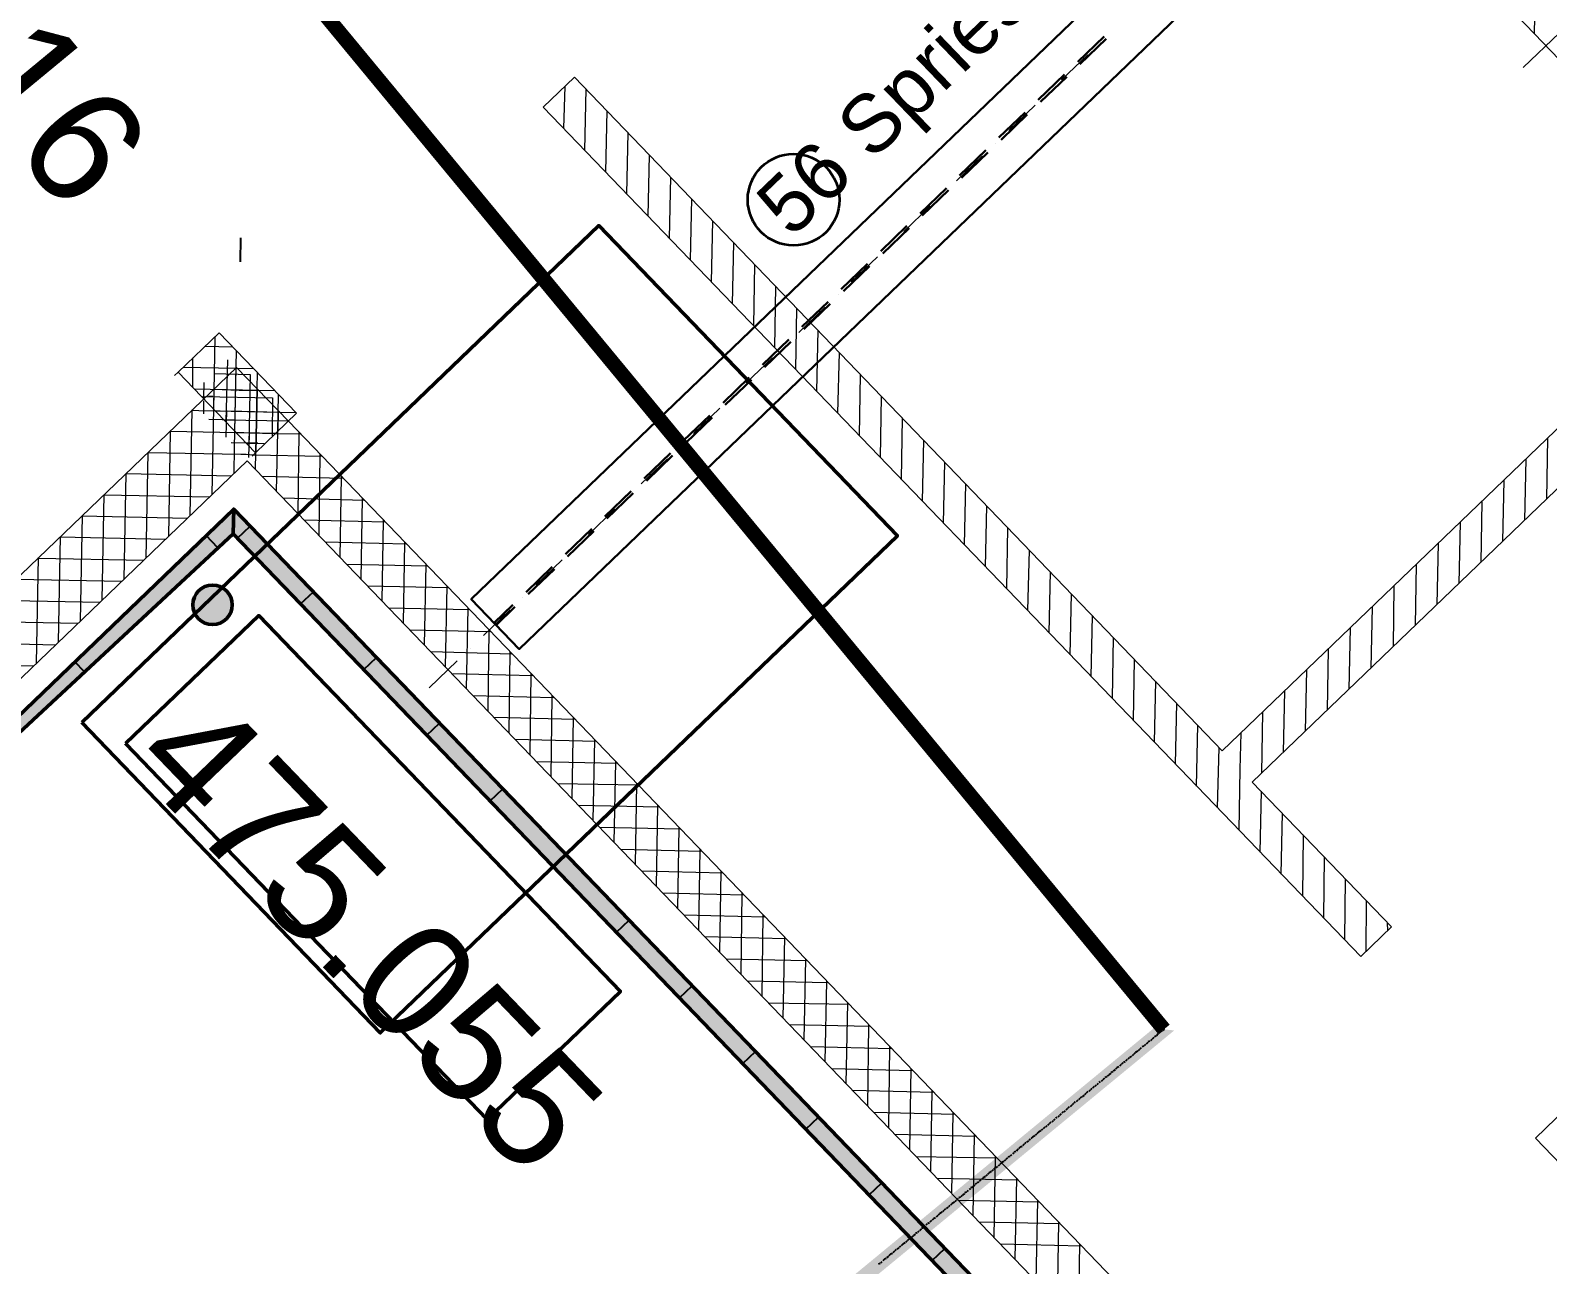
# Model space of a CAD drawing. Header units: metres. Extents: x 2687650.8 to 2687727.1, y 1234407.3 to 1234484.3.
# Drawn here: x 2687675.9 to 2687681.19, y 1234453.96 to 1234458.26 of the extents above; entities that cross this region are included whole.
import ezdxf

# ---------------------------------------------------------------- set-up
doc = ezdxf.new("R2010")
doc.units = ezdxf.units.M
for name, color, linetype, true_color in [('PDF_211_Korrex.211 Bauteilschraffuren', 7, 'Continuous', 0x7f7f7f), ('PDF_211_Wände_Beton.211', 7, 'Continuous', 0x7f7f7f), ('PDF_211_Wände_Beton.211 Bauteilschraffuren', 7, 'Continuous', 0x7f7f7f), ('PDF_211_Wände_Beton.211 Schichttrennlinien', 7, 'Continuous', 0x7f7f7f), ('PDF_211_Wände_Mauerwerk.211#1', 7, 'Continuous', 0x7f7f7f), ('PDF_211_Wände_Mauerwerk.211#1 Bauteilschraffuren', 7, 'Continuous', 0x7f7f7f), ('PDF_A-2D-BÖSCHUNGEN', 7, 'Continuous', 0xfdfdfd), ('PDF_AV_01234-Bobe-Gartenanlage', 7, 'Continuous', 0xfdfdfd), ('PDF_Böschung Aushub', 7, 'Continuous', 0x7f7f7f), ('PDF_Rühlwand Träger u Vermassung', 7, 'Continuous', 0x0ac1ff)]:
    doc.layers.add(name, color=color, linetype=linetype, true_color=true_color)
for name, color, linetype in [('PDF_A-KOTEN', 7, 'Continuous'), ('PDF_A-SCHRAFFUR', 7, 'Continuous'), ('PDF_AV_01211-Bobe-Gebaeude', 7, 'Continuous'), ('PDF_E_BETON', 7, 'Continuous'), ('PDF_E_Text', 7, 'Continuous'), ('PDF_S_1_ACHSEN', 7, 'Continuous'), ('PDF_Text', 7, 'Continuous')]:
    doc.layers.add(name, color=color, linetype=linetype)
doc.styles.add('PDF Arial', font='arial.ttf')

# ---------------------------------------------------------------- blocks, each defined once
blk = doc.blocks.new('A$C1c84ec86')
at = {"layer": 'PDF_A-KOTEN', "transparency": 33554559}
blk.add_hatch(color=256, dxfattribs=at).paths.add_polyline_path([(1579.06, 2063.57), (1578.85, 2063.79), (1577.37, 2063.57), (1576.73, 2063.57), (1576.31, 2063.36), (1575.46, 2063.15), (1575.04, 2062.94), (1574.4, 2062.52), (1573.98, 2062.09), (1573.35, 2061.67), (1572.92, 2061.25), (1572.5, 2060.61), (1571.86, 2059.34), (1571.65, 2059.13), (1571.44, 2058.28), (1571.44, 2055.11), (1571.86, 2054.47), (1572.08, 2053.63), (1572.29, 2053.2), (1572.71, 2052.57), (1573.13, 2052.14), (1573.56, 2051.51), (1574.83, 2050.66), (1575.46, 2050.45), (1575.89, 2050.24), (1576.73, 2050.03), (1577.37, 2049.82), (1579.06, 2049.82), (1580.12, 2050.03), (1580.54, 2050.24), (1581.39, 2050.45), (1581.81, 2050.66), (1582.45, 2051.09), (1583.93, 2052.57), (1584.35, 2053.2), (1584.56, 2053.63), (1584.78, 2054.47), (1585.2, 2055.74), (1585.2, 2058.28), (1584.78, 2059.13), (1584.78, 2059.34), (1584.14, 2060.61), (1583.51, 2061.25), (1583.29, 2061.67), (1582.66, 2062.09), (1582.45, 2062.52), (1581.18, 2063.15), (1580.33, 2063.36), (1580.12, 2063.57)])
at = {"layer": 'PDF_A-SCHRAFFUR', "true_color": 0xdd6d8a, "transparency": 33554559}
blk.add_hatch(color=243, dxfattribs=at).paths.add_polyline_path([(1565.51, 2079.24), (1559.38, 2085.38), (1559.38, 1716.22), (1561.28, 1825.45)])
at = {"layer": 'PDF_AV_01211-Bobe-Gebaeude', "transparency": 33554559}
blk.add_hatch(color=256, dxfattribs=at).paths.add_polyline_path([(1820.15, 993.16), (1825.23, 992.73), (1917.52, 2195.66), (1912.02, 2191)])
at = {"layer": 'PDF_Böschung Aushub', "true_color": 0xdd6d8a, "transparency": 33554559}
blk.add_hatch(color=243, dxfattribs=at).paths.add_polyline_path([(1559.38, 2085.38), (1565.51, 2079.24), (3096.53, 2079.45), (3096.53, 2085.38)])
at = {"layer": 'PDF_211_Korrex.211 Bauteilschraffuren', "lineweight": 18}
for points in [[(1520.43, 2113.11), (1529.53, 2122), (1546.89, 2104.64)], [(1523.39, 2104.64), (1540.75, 2122), (1550.27, 2112.68)], [(1534.82, 2104.64), (1550.27, 2120.3)], [(1535.46, 2104.64), (1520.43, 2119.88)], [(1524.24, 2104.64), (1520.43, 2108.45)], [(1524.87, 2106.33), (1525.93, 2107.39)], [(1530.8, 2100.83), (1537.36, 2107.39)], [(1539.48, 2100.83), (1532.92, 2107.39)], [(1542.02, 2100.83), (1548.58, 2107.39)], [(1550.06, 2101.68), (1544.35, 2107.39)], [(1546.04, 2104.64), (1550.27, 2108.87)], [(1528.26, 2100.83), (1524.87, 2104)]]:
    blk.add_lwpolyline(points, dxfattribs=at)
at = {"layer": 'PDF_211_Wände_Beton.211', "lineweight": 18}
for points in [[(3057.58, 2120.3), (2703.03, 2120.3), (2036.9, 2120.3), (1550.49, 2120.3), (1524.45, 2120.3), (1524.45, 1612.29), (1524.45, 1598.32), (1524.45, 1590.28), (1550.49, 1590.28), (1550.49, 2100.41), (2036.9, 2100.41), (2703.03, 2100.41), (3057.58, 2100.41), (3057.58, 1981.87), (3057.58, 553.73), (642.42, 553.73), (642.42, 1483.39), (642.42, 1591.13), (708.88, 2526.92), (2625.35, 2526.92)], [(1550.49, 2102.73), (1550.49, 2104.43), (1550.49, 2124.32), (1511.54, 2124.32), (1511.54, 2104.43), (1511.54, 2102.73)]]:
    blk.add_lwpolyline(points, dxfattribs=at)
at = {"layer": 'PDF_211_Wände_Beton.211 Bauteilschraffuren', "lineweight": 18}
for points in [[(1754.11, 2526.92), (1729.14, 2551.9)], [(1511.54, 2117.55), (1518.31, 2124.32)], [(1511.54, 2106.97), (1528.9, 2124.32)], [(1529.53, 2104.43), (1511.54, 2122.42)], [(1519.58, 2104.43), (1539.48, 2124.32)], [(1540.11, 2104.43), (1520.22, 2124.32)], [(1524.45, 2098.71), (1526.14, 2100.41), (1536.73, 2110.99), (1546.04, 2120.3)], [(1550.49, 2051.51), (1524.45, 2077.54), (1547.31, 2100.41), (1548.58, 2101.68), (1550.49, 2103.37), (1567.42, 2120.3)], [(1524.45, 2119.88), (1524.66, 2120.09), (1524.87, 2120.3)], [(1524.45, 2109.3), (1530.8, 2115.43), (1535.46, 2120.3)], [(1530.17, 2104.43), (1550.06, 2124.32)], [(1534.82, 2120.3), (1550.49, 2104.64), (1530.8, 2124.32)], [(1545.41, 2120.3), (1550.49, 2115.22), (1541.38, 2124.32)], [(1550.49, 2114.16), (1556.62, 2120.3)], [(1576.1, 2100.41), (1555.99, 2120.3)], [(1557.89, 2100.41), (1578, 2120.3)], [(1586.68, 2100.41), (1566.57, 2120.3)], [(1568.48, 2100.41), (1588.59, 2120.3)], [(1597.26, 2100.41), (1577.16, 2120.3)], [(1579.06, 2100.41), (1599.17, 2120.3)], [(1607.85, 2100.41), (1587.74, 2120.3)], [(1589.64, 2100.41), (1609.75, 2120.3)], [(1618.43, 2100.41), (1598.32, 2120.3)], [(1600.44, 2100.41), (1620.34, 2120.3)], [(1629.02, 2100.41), (1609.12, 2120.3)], [(1611.02, 2100.41), (1630.92, 2120.3)], [(1639.6, 2100.41), (1619.7, 2120.3)], [(1621.61, 2100.41), (1641.5, 2120.3)], [(1650.18, 2100.41), (1630.29, 2120.3)], [(1632.19, 2100.41), (1652.09, 2120.3)], [(1660.77, 2100.41), (1640.87, 2120.3)], [(1642.77, 2100.41), (1662.88, 2120.3)], [(1671.56, 2100.41), (1651.45, 2120.3)], [(1653.36, 2100.41), (1673.47, 2120.3)], [(1682.14, 2100.41), (1662.04, 2120.3)], [(1663.94, 2100.41), (1684.05, 2120.3)], [(1692.73, 2100.41), (1672.62, 2120.3)], [(1674.52, 2100.41), (1694.63, 2120.3)], [(1703.31, 2100.41), (1683.2, 2120.3)], [(1685.11, 2100.41), (1705.22, 2120.3)], [(1713.9, 2100.41), (1693.79, 2120.3)], [(1695.9, 2100.41), (1715.8, 2120.3)], [(1724.48, 2100.41), (1704.58, 2120.3)], [(1706.49, 2100.41), (1726.38, 2120.3)], [(1735.06, 2100.41), (1715.17, 2120.3)], [(1717.07, 2100.41), (1736.97, 2120.3)], [(1745.65, 2100.41), (1725.75, 2120.3)], [(1727.65, 2100.41), (1747.55, 2120.3)], [(1756.23, 2100.41), (1736.33, 2120.3)], [(1738.24, 2100.41), (1758.35, 2120.3)], [(1767.02, 2100.41), (1746.92, 2120.3)], [(1748.82, 2100.41), (1768.93, 2120.3)], [(1777.61, 2100.41), (1757.5, 2120.3)], [(1759.4, 2100.41), (1779.51, 2120.3)], [(1788.19, 2100.41), (1768.08, 2120.3)], [(1769.99, 2100.41), (1790.1, 2120.3)], [(1798.78, 2100.41), (1778.67, 2120.3)], [(1780.57, 2100.41), (1800.68, 2120.3)], [(1809.36, 2100.41), (1789.25, 2120.3)], [(1791.37, 2100.41), (1811.26, 2120.3)], [(1819.94, 2100.41), (1800.05, 2120.3)], [(1801.95, 2100.41), (1821.85, 2120.3)], [(1830.53, 2100.41), (1810.63, 2120.3)], [(1812.53, 2100.41), (1832.43, 2120.3)], [(1841.11, 2100.41), (1821.21, 2120.3)], [(1823.12, 2100.41), (1843.01, 2120.3)], [(1851.69, 2100.41), (1831.8, 2120.3)], [(1833.7, 2100.41), (1853.81, 2120.3)], [(1862.49, 2100.41), (1842.38, 2120.3)], [(1844.28, 2100.41), (1864.39, 2120.3)], [(1873.07, 2100.41), (1852.96, 2120.3)], [(1854.87, 2100.41), (1874.98, 2120.3)], [(1883.65, 2100.41), (1863.55, 2120.3)], [(1865.45, 2100.41), (1885.56, 2120.3)], [(1894.24, 2100.41), (1874.13, 2120.3)], [(1876.03, 2100.41), (1896.14, 2120.3)], [(1904.82, 2100.41), (1884.71, 2120.3)], [(1886.83, 2100.41), (1906.73, 2120.3)], [(1915.41, 2100.41), (1895.51, 2120.3)], [(1897.41, 2100.41), (1917.31, 2120.3)], [(1925.99, 2100.41), (1906.09, 2120.3)], [(1908, 2100.41), (1927.89, 2120.3)], [(1936.57, 2100.41), (1916.68, 2120.3)], [(1918.58, 2100.41), (1938.48, 2120.3)], [(1947.16, 2100.41), (1927.26, 2120.3)], [(1929.16, 2100.41), (1949.27, 2120.3)], [(1957.95, 2100.41), (1937.84, 2120.3)], [(1968.53, 2100.41), (1948.43, 2120.3)], [(1550.49, 2094.06), (1544.14, 2100.41), (1524.45, 2120.09)], [(1565.3, 2100.41), (1550.49, 2115.22)], [(1518.95, 2104.43), (1511.54, 2111.62)], [(1540.75, 2104.43), (1550.49, 2114.16), (1542.65, 2106.33), (1536.73, 2100.41), (1524.45, 2088.13), (1550.49, 2062.3)], [(1550.49, 2083.47), (1533.55, 2100.41), (1524.45, 2109.51)], [(1554.72, 2100.41), (1550.49, 2104.64)], [(1550.49, 2072.89), (1524.45, 2098.92)], [(1550.49, 2040.93), (1524.45, 2066.96), (1550.49, 2092.79)], [(1524.45, 2056.17), (1550.49, 2082.2)], [(1524.45, 2045.58), (1550.49, 2071.62)], [(1524.45, 2035), (1550.49, 2061.03)], [(1550.49, 2030.34), (1524.45, 2056.38)], [(1524.45, 2024.42), (1550.49, 2050.45)], [(1550.49, 2019.76), (1524.45, 2045.79)], [(1524.45, 2013.83), (1550.49, 2039.87)], [(1550.49, 2009.18), (1524.45, 2035.21)], [(1524.45, 2003.25), (1550.49, 2029.28)], [(1550.49, 1998.59), (1524.45, 2024.63)], [(1550.49, 1966.84), (1524.45, 1992.67), (1550.49, 2018.7)], [(1550.49, 1956.05), (1524.45, 1982.08), (1550.49, 2007.91)], [(1550.49, 1945.46), (1524.45, 1971.5), (1550.49, 1997.32)]]:
    blk.add_lwpolyline(points, dxfattribs=at)
at = {"layer": 'PDF_211_Wände_Beton.211 Schichttrennlinien', "lineweight": 18}
blk.add_lwpolyline([(1550.49, 2104.43), (1511.54, 2104.43)], dxfattribs=at)
at = {"layer": 'PDF_211_Wände_Mauerwerk.211#1', "lineweight": 18}
for points in [[(1858.89, 2526.92), (1858.89, 2275.25), (1533.13, 2275.25), (1533.13, 2260.22), (1943.98, 2260.43), (1943.98, 2275.25), (1873.92, 2275.25), (1873.92, 2526.92)], [(2358.01, 2526.92), (2373.04, 2526.92), (2373.04, 2276.94), (2373.04, 2260.43), (2358.01, 2260.43), (2031.82, 2260.43), (2031.82, 2275.25), (2358.01, 2275.25), (2358.01, 2276.94)]]:
    blk.add_lwpolyline(points, close=True, dxfattribs=at)
at = {"layer": 'PDF_211_Wände_Mauerwerk.211#1 Bauteilschraffuren', "lineweight": 18}
for points in [[(1858.89, 2432.52), (1873.92, 2417.49)], [(1858.89, 2421.93), (1873.92, 2406.9)], [(1858.89, 2411.35), (1873.92, 2396.32)], [(1858.89, 2400.77), (1873.92, 2385.74)], [(1858.89, 2390.18), (1873.92, 2375.15)], [(1858.89, 2379.6), (1873.92, 2364.57)], [(1858.89, 2369.02), (1873.92, 2353.99)], [(1858.89, 2358.22), (1873.92, 2343.4)], [(1858.89, 2347.64), (1873.92, 2332.61)], [(1858.89, 2337.05), (1873.92, 2322.02)], [(1858.89, 2326.47), (1873.92, 2311.44)], [(1858.89, 2315.89), (1873.92, 2300.86)], [(1858.89, 2305.3), (1873.92, 2290.27)], [(1858.89, 2294.72), (1873.92, 2279.69)], [(1858.89, 2284.14), (1867.78, 2275.25), (1882.81, 2260.22)], [(1538.84, 2275.25), (1553.87, 2260.22)], [(1549.43, 2275.25), (1564.46, 2260.22)], [(1560.01, 2275.25), (1575.04, 2260.22)], [(1570.81, 2275.25), (1585.62, 2260.22)], [(1581.39, 2275.25), (1596.42, 2260.22)], [(1591.97, 2275.25), (1607, 2260.22)], [(1602.56, 2275.25), (1617.59, 2260.22)], [(1613.14, 2275.25), (1628.17, 2260.22)], [(1623.72, 2275.25), (1638.75, 2260.22)], [(1634.31, 2275.25), (1649.34, 2260.22)], [(1644.89, 2275.25), (1659.92, 2260.22)], [(1655.47, 2275.25), (1670.5, 2260.22)], [(1666.27, 2275.25), (1681.09, 2260.22)], [(1676.85, 2275.25), (1691.88, 2260.22)], [(1687.44, 2275.25), (1702.47, 2260.22)], [(1698.02, 2275.25), (1713.05, 2260.22)], [(1708.6, 2275.25), (1723.63, 2260.22)], [(1719.19, 2275.25), (1734.22, 2260.22)], [(1729.77, 2275.25), (1744.8, 2260.22)], [(1740.35, 2275.25), (1755.38, 2260.22)], [(1750.94, 2275.25), (1765.97, 2260.22)], [(1761.73, 2275.25), (1776.55, 2260.22)], [(1772.32, 2275.25), (1787.34, 2260.22)], [(1782.9, 2275.25), (1797.93, 2260.22)], [(1793.48, 2275.25), (1808.51, 2260.22)], [(1804.07, 2275.25), (1819.1, 2260.22)], [(1814.65, 2275.25), (1829.68, 2260.22)], [(1825.23, 2275.25), (1840.26, 2260.22)], [(1835.82, 2275.25), (1850.85, 2260.22)], [(1846.4, 2275.25), (1861.43, 2260.22)], [(1857.2, 2275.25), (1872.01, 2260.22)], [(1878.36, 2275.25), (1893.39, 2260.22)], [(1888.95, 2275.25), (1903.98, 2260.22)], [(1899.53, 2275.25), (1914.56, 2260.43)], [(1910.11, 2275.25), (1925.14, 2260.43)], [(1920.7, 2275.25), (1935.73, 2260.43)], [(1931.28, 2275.25), (1943.98, 2262.76)], [(1941.86, 2275.25), (1943.98, 2273.34)], [(1533.13, 2270.59), (1543.29, 2260.22)]]:
    blk.add_lwpolyline(points, dxfattribs=at)
at = {"layer": 'PDF_A-2D-BÖSCHUNGEN', "lineweight": 25}
blk.add_lwpolyline([(1498.84, 2146.76), (1492.91, 2152.69)], dxfattribs=at)
at = {"layer": 'PDF_A-KOTEN', "lineweight": 50}
blk.add_lwpolyline([(1592.18, 2001.56), (1592.18, 2065.9), (1774.01, 2065.9), (1774.01, 2001.56)], close=True, dxfattribs=at)
blk.add_circle((1578.32, 2056.91), 6.88, dxfattribs=at)
at = {"layer": 'PDF_A-SCHRAFFUR', "color": 243, "lineweight": 0, "true_color": 0xdd6d8a}
blk.add_lwpolyline([(1565.51, 2079.24), (1559.38, 2085.38), (1565.51, 2079.24)], dxfattribs=at)
at = {"layer": 'PDF_A-SCHRAFFUR', "lineweight": 25}
for points in [[(1565.3, 2072.04), (1559.38, 2072.04)], [(1564.24, 2008.54), (1559.38, 2008.54)]]:
    blk.add_lwpolyline(points, dxfattribs=at)
at = {"layer": 'PDF_AV_01211-Bobe-Gebaeude', "lineweight": 0, "const_width": 5.14}
blk.add_lwpolyline([(1914.77, 2193.33), (911.66, 2268.68), (821.6, 1068.94), (1822.69, 992.84)], dxfattribs=at)
at = {"layer": 'PDF_AV_01234-Bobe-Gartenanlage', "lineweight": 25}
for points in [[(1464.34, 2227.2), (1464.97, 2227.2)], [(1465.18, 2227.2), (1466.03, 2226.98)], [(1466.24, 2226.98), (1466.88, 2226.98)], [(1467.09, 2226.98), (1467.72, 2226.98)], [(1467.93, 2226.98), (1468.78, 2226.77)], [(1468.99, 2226.77), (1469.63, 2226.77)], [(1469.84, 2226.77), (1470.47, 2226.77)], [(1470.9, 2226.77), (1471.53, 2226.56)], [(1471.74, 2226.56), (1472.38, 2226.56)], [(1472.59, 2226.56), (1473.44, 2226.56)], [(1473.65, 2226.56), (1474.28, 2226.56)], [(1474.5, 2226.35), (1475.13, 2226.35)], [(1475.34, 2226.35), (1476.19, 2226.35)], [(1476.4, 2226.35), (1477.04, 2226.35)], [(1477.25, 2226.14), (1478.09, 2226.14)], [(1478.31, 2226.14), (1478.94, 2226.14)], [(1479.15, 2226.14), (1479.79, 2226.14)], [(1480, 2225.93), (1480.85, 2225.93)], [(1481.06, 2225.93), (1481.69, 2225.93)], [(1481.9, 2225.93), (1482.54, 2225.93)], [(1482.75, 2225.71), (1483.6, 2225.71)], [(1483.81, 2225.71), (1484.44, 2225.71)], [(1484.66, 2225.71), (1485.5, 2225.71)], [(1485.71, 2225.5), (1486.35, 2225.5)], [(1486.56, 2225.5), (1487.2, 2225.5)], [(1487.41, 2225.5), (1488.25, 2225.5)], [(1488.47, 2225.29), (1489.1, 2225.29)], [(1489.31, 2225.29), (1489.95, 2225.29)], [(1490.37, 2225.29), (1491.01, 2225.29)], [(1491.22, 2225.29), (1491.85, 2225.08)], [(1492.06, 2225.08), (1492.91, 2225.08)], [(1493.12, 2225.08), (1493.76, 2225.08)], [(1493.97, 2225.08), (1494.6, 2224.87)], [(1494.82, 2224.87), (1495.66, 2224.87)], [(1495.87, 2224.87), (1496.51, 2224.87)], [(1496.72, 2224.87), (1497.57, 2224.66)], [(1497.78, 2224.66), (1498.41, 2224.66)], [(1498.63, 2224.66), (1499.26, 2224.66)], [(1499.47, 2224.66), (1500.32, 2224.44)], [(1500.53, 2224.44), (1501.17, 2224.44)], [(1501.38, 2224.44), (1502.01, 2224.44)], [(1502.44, 2224.44), (1503.07, 2224.23)], [(1503.28, 2224.23), (1503.92, 2224.23)], [(1504.13, 2224.23), (1504.98, 2224.23)], [(1505.19, 2224.23), (1505.82, 2224.02)], [(1506.03, 2224.02), (1506.67, 2224.02)], [(1506.88, 2224.02), (1507.73, 2224.02)], [(1507.94, 2224.02), (1508.57, 2223.81)], [(1508.79, 2223.81), (1509.42, 2223.81)], [(1509.84, 2223.81), (1510.48, 2223.81)], [(1510.69, 2223.81), (1511.33, 2223.6)], [(1511.54, 2223.6), (1512.39, 2223.6)], [(1512.6, 2223.6), (1513.23, 2223.6)], [(1513.44, 2223.6), (1514.08, 2223.39)], [(1514.29, 2223.39), (1515.14, 2223.39)], [(1515.35, 2223.39), (1515.98, 2223.39)], [(1516.2, 2223.39), (1517.04, 2223.17)], [(1517.25, 2223.17), (1517.89, 2223.17)], [(1518.1, 2223.17), (1518.74, 2223.17)], [(1518.95, 2223.17), (1519.79, 2222.96)], [(1520.01, 2222.96), (1520.64, 2222.96)], [(1520.85, 2222.96), (1521.49, 2222.96)], [(1521.91, 2222.96), (1522.55, 2222.75)], [(1522.76, 2222.75), (1523.39, 2222.75)], [(1523.6, 2222.75), (1524.45, 2222.75)], [(1524.66, 2222.75), (1525.3, 2222.54)], [(1525.51, 2222.54), (1526.14, 2222.54)], [(1526.36, 2222.54), (1527.2, 2222.54)], [(1527.41, 2222.54), (1528.05, 2222.33)], [(1528.26, 2222.33), (1528.9, 2222.33)], [(1529.32, 2222.33), (1529.95, 2222.33)], [(1530.17, 2222.33), (1530.8, 2222.12)], [(1531.01, 2222.12), (1531.86, 2222.12)], [(1532.07, 2222.12), (1532.71, 2222.12)], [(1532.92, 2222.12), (1533.55, 2221.9)], [(1533.76, 2221.9), (1534.61, 2221.9)], [(1534.82, 2221.9), (1535.46, 2221.9)], [(1535.67, 2221.9), (1536.52, 2221.69)], [(1536.73, 2221.69), (1537.36, 2221.69)], [(1537.57, 2221.69), (1538.21, 2221.69)], [(1538.42, 2221.69), (1539.27, 2221.48)], [(1539.48, 2221.48), (1540.11, 2221.48)], [(1540.33, 2221.48), (1540.96, 2221.48)], [(1541.38, 2221.48), (1542.02, 2221.48)], [(1542.23, 2221.27), (1542.87, 2221.27)], [(1543.08, 2221.27), (1543.92, 2221.27)], [(1544.14, 2221.27), (1544.77, 2221.27)], [(1544.98, 2221.06), (1545.62, 2221.06)], [(1545.83, 2221.06), (1546.68, 2221.06)], [(1546.89, 2221.06), (1547.52, 2221.06)], [(1547.73, 2220.85), (1548.37, 2220.85)], [(1548.79, 2220.85), (1549.43, 2220.85)], [(1549.64, 2220.85), (1550.27, 2220.85)], [(1550.49, 2220.63), (1551.33, 2220.63)], [(1551.54, 2220.63), (1552.18, 2220.63)], [(1552.39, 2220.63), (1553.03, 2220.63)], [(1553.24, 2220.42), (1554.08, 2220.42)], [(1554.3, 2220.42), (1554.93, 2220.42)], [(1555.14, 2220.42), (1555.99, 2220.42)], [(1556.2, 2220.21), (1556.84, 2220.21)], [(1557.05, 2220.21), (1557.68, 2220.21)], [(1557.89, 2220.21), (1558.74, 2220.21)], [(1558.95, 2220), (1559.59, 2220)], [(1559.8, 2220), (1560.43, 2220)], [(1560.86, 2220), (1561.49, 2220)], [(1561.7, 2220), (1562.34, 2219.79)], [(1562.55, 2219.79), (1563.4, 2219.79)], [(1563.61, 2219.79), (1564.24, 2219.79)], [(1564.46, 2219.79), (1565.09, 2219.58)], [(1565.3, 2219.58), (1566.15, 2219.58)], [(1566.36, 2219.58), (1567, 2219.58)], [(1567.21, 2219.58), (1568.05, 2219.36)], [(1568.27, 2219.36), (1568.9, 2219.36)], [(1569.11, 2219.36), (1569.75, 2219.36)], [(1569.96, 2219.36), (1570.81, 2219.15)], [(1571.02, 2219.15), (1571.65, 2219.15)], [(1571.86, 2219.15), (1572.5, 2219.15)], [(1572.71, 2219.15), (1573.56, 2218.94)], [(1573.77, 2218.94), (1574.4, 2218.94)], [(1574.62, 2218.94), (1575.46, 2218.94)], [(1575.67, 2218.94), (1576.31, 2218.73)], [(1576.52, 2218.73), (1577.16, 2218.73)], [(1577.37, 2218.73), (1578.21, 2218.73)], [(1578.43, 2218.73), (1579.06, 2218.52)], [(1579.27, 2218.52), (1579.91, 2218.52)], [(1580.33, 2218.52), (1580.97, 2218.52)], [(1581.18, 2218.52), (1581.81, 2218.31)], [(1582.02, 2218.31), (1582.87, 2218.31)], [(1583.08, 2218.31), (1583.72, 2218.31)], [(1583.93, 2218.31), (1584.56, 2218.09)], [(1584.78, 2218.09), (1585.62, 2218.09)], [(1585.83, 2218.09), (1586.47, 2218.09)], [(1586.68, 2218.09), (1587.53, 2217.88)], [(1587.74, 2217.88), (1588.37, 2217.88)], [(1588.59, 2217.88), (1589.22, 2217.88)], [(1589.43, 2217.88), (1590.28, 2217.67)], [(1590.49, 2217.67), (1591.13, 2217.67)], [(1591.34, 2217.67), (1591.97, 2217.67)], [(1592.4, 2217.67), (1593.03, 2217.46)], [(1593.24, 2217.46), (1593.88, 2217.46)], [(1594.09, 2217.46), (1594.94, 2217.46)], [(1595.15, 2217.46), (1595.78, 2217.25)], [(1595.99, 2217.25), (1596.63, 2217.25)], [(1596.84, 2217.25), (1597.69, 2217.25)], [(1597.9, 2217.25), (1598.53, 2217.04)], [(1598.75, 2217.04), (1599.38, 2217.04)], [(1599.8, 2217.04), (1600.44, 2217.04)], [(1600.65, 2217.04), (1601.29, 2216.82)], [(1601.5, 2216.82), (1602.34, 2216.82)], [(1602.56, 2216.82), (1603.19, 2216.82)], [(1603.4, 2216.82), (1604.04, 2216.61)], [(1604.25, 2216.61), (1605.1, 2216.61)], [(1605.31, 2216.61), (1605.94, 2216.61)], [(1606.15, 2216.61), (1607, 2216.4)], [(1607.21, 2216.4), (1607.85, 2216.4)], [(1608.06, 2216.4), (1608.7, 2216.4)], [(1608.91, 2216.4), (1609.75, 2216.19)], [(1609.97, 2216.19), (1610.6, 2216.19)], [(1610.81, 2216.19), (1611.45, 2216.19)], [(1611.87, 2216.19), (1612.51, 2216.19)], [(1612.72, 2215.98), (1613.35, 2215.98)], [(1613.56, 2215.98), (1614.41, 2215.98)], [(1614.62, 2215.98), (1615.26, 2215.98)], [(1615.47, 2215.77), (1616.1, 2215.77)], [(1616.32, 2215.77), (1617.16, 2215.77)], [(1617.37, 2215.77), (1618.01, 2215.77)], [(1618.22, 2215.55), (1618.86, 2215.55)], [(1619.28, 2215.55), (1619.91, 2215.55)], [(1620.13, 2215.55), (1620.76, 2215.55)], [(1620.97, 2215.34), (1621.82, 2215.34)], [(1622.03, 2215.34), (1622.67, 2215.34)], [(1622.88, 2215.34), (1623.51, 2215.34)], [(1623.72, 2215.13), (1624.57, 2215.13)], [(1624.78, 2215.13), (1625.42, 2215.13)], [(1625.63, 2215.13), (1626.48, 2215.13)], [(1626.69, 2214.92), (1627.32, 2214.92)], [(1627.53, 2214.92), (1628.17, 2214.92)], [(1628.38, 2214.92), (1629.23, 2214.92)], [(1629.44, 2214.92), (1630.07, 2214.71)], [(1630.29, 2214.71), (1630.92, 2214.71)], [(1631.34, 2214.71), (1631.98, 2214.71)], [(1632.19, 2214.71), (1632.83, 2214.5)], [(1633.04, 2214.5), (1633.88, 2214.5)], [(1634.1, 2214.5), (1634.73, 2214.5)], [(1634.94, 2214.5), (1635.58, 2214.28)], [(1635.79, 2214.28), (1636.64, 2214.28)], [(1636.85, 2214.28), (1637.48, 2214.28)], [(1637.69, 2214.28), (1638.33, 2214.07)], [(1638.75, 2214.07), (1639.39, 2214.07)], [(1639.6, 2214.07), (1640.23, 2214.07)], [(1640.45, 2214.07), (1641.29, 2213.86)], [(1641.5, 2213.86), (1642.14, 2213.86)], [(1642.35, 2213.86), (1642.99, 2213.86)], [(1643.2, 2213.86), (1644.04, 2213.65)], [(1644.26, 2213.65), (1644.89, 2213.65)], [(1645.1, 2213.65), (1645.95, 2213.65)], [(1646.16, 2213.65), (1646.8, 2213.44)], [(1647.01, 2213.44), (1647.64, 2213.44)], [(1647.85, 2213.44), (1648.7, 2213.44)], [(1648.91, 2213.44), (1649.55, 2213.23)], [(1649.76, 2213.23), (1650.39, 2213.23)], [(1650.82, 2213.23), (1651.45, 2213.23)], [(1651.66, 2213.23), (1652.3, 2213.01)], [(1652.51, 2213.01), (1653.36, 2213.01)], [(1653.57, 2213.01), (1654.2, 2213.01)], [(1654.42, 2213.01), (1655.05, 2212.8)], [(1655.26, 2212.8), (1656.11, 2212.8)], [(1656.32, 2212.8), (1656.96, 2212.8)], [(1657.17, 2212.8), (1658.01, 2212.59)], [(1658.23, 2212.59), (1658.86, 2212.59)], [(1659.07, 2212.59), (1659.71, 2212.59)], [(1659.92, 2212.59), (1660.77, 2212.38)], [(1660.98, 2212.38), (1661.61, 2212.38)], [(1661.82, 2212.38), (1662.46, 2212.38)], [(1662.67, 2212.38), (1663.52, 2212.17)], [(1663.73, 2212.17), (1664.36, 2212.17)], [(1664.58, 2212.17), (1665.42, 2212.17)], [(1665.63, 2212.17), (1666.27, 2211.96)], [(1666.48, 2211.96), (1667.12, 2211.96)], [(1667.33, 2211.96), (1668.17, 2211.96)], [(1668.39, 2211.96), (1669.02, 2211.74)], [(1669.23, 2211.74), (1669.87, 2211.74)], [(1670.29, 2211.74), (1670.93, 2211.74)], [(1671.14, 2211.74), (1671.77, 2211.53)], [(1671.98, 2211.53), (1672.83, 2211.53)], [(1673.04, 2211.53), (1673.68, 2211.53)], [(1673.89, 2211.53), (1674.52, 2211.32)], [(1674.74, 2211.32), (1675.58, 2211.32)], [(1675.79, 2211.32), (1676.43, 2211.32)], [(1676.64, 2211.32), (1677.49, 2211.11)], [(1677.7, 2211.11), (1678.33, 2211.11)], [(1678.55, 2211.11), (1679.18, 2211.11)], [(1679.39, 2211.11), (1680.24, 2210.9)], [(1680.45, 2210.9), (1681.09, 2210.9)], [(1681.3, 2210.9), (1681.93, 2210.9)], [(1682.36, 2210.9), (1682.99, 2210.9)], [(1683.2, 2210.69), (1683.84, 2210.69)], [(1684.05, 2210.69), (1684.9, 2210.69)], [(1685.11, 2210.69), (1685.74, 2210.69)], [(1685.95, 2210.47), (1686.59, 2210.47)], [(1686.8, 2210.47), (1687.65, 2210.47)], [(1687.86, 2210.47), (1688.49, 2210.47)], [(1688.71, 2210.26), (1689.34, 2210.26)], [(1689.76, 2210.26), (1690.4, 2210.26)], [(1690.61, 2210.26), (1691.25, 2210.26)], [(1691.46, 2210.05), (1692.3, 2210.05)], [(1692.52, 2210.05), (1693.15, 2210.05)], [(1693.36, 2210.05), (1694, 2210.05)], [(1694.21, 2209.84), (1695.06, 2209.84)], [(1695.27, 2209.84), (1695.9, 2209.84)], [(1696.11, 2209.84), (1696.96, 2209.84)], [(1697.17, 2209.63), (1697.81, 2209.63)], [(1698.02, 2209.63), (1698.65, 2209.63)], [(1698.87, 2209.63), (1699.71, 2209.63)], [(1699.92, 2209.63), (1700.56, 2209.42)], [(1700.77, 2209.42), (1701.41, 2209.42)], [(1701.83, 2209.42), (1702.47, 2209.42)], [(1702.68, 2209.42), (1703.31, 2209.2)], [(1703.52, 2209.2), (1704.37, 2209.2)], [(1704.58, 2209.2), (1705.22, 2209.2)], [(1705.43, 2209.2), (1706.06, 2208.99)], [(1706.28, 2208.99), (1707.12, 2208.99)], [(1707.33, 2208.99), (1707.97, 2208.99)], [(1708.18, 2208.99), (1708.82, 2208.78)], [(1709.24, 2208.78), (1709.87, 2208.78)], [(1710.09, 2208.78), (1710.72, 2208.78)], [(1710.93, 2208.78), (1711.78, 2208.57)], [(1711.99, 2208.57), (1712.63, 2208.57)], [(1712.84, 2208.57), (1713.47, 2208.57)], [(1713.68, 2208.57), (1714.53, 2208.36)], [(1714.74, 2208.36), (1715.38, 2208.36)], [(1715.59, 2208.36), (1716.44, 2208.36)], [(1716.65, 2208.36), (1717.28, 2208.15)], [(1717.49, 2208.15), (1718.13, 2208.15)], [(1718.34, 2208.15), (1719.19, 2208.15)], [(1719.4, 2208.15), (1720.03, 2207.93)], [(1720.25, 2207.93), (1720.88, 2207.93)], [(1721.3, 2207.93), (1721.94, 2207.93)], [(1722.15, 2207.93), (1722.79, 2207.72)], [(1723, 2207.72), (1723.84, 2207.72)], [(1724.06, 2207.72), (1724.69, 2207.72)], [(1724.9, 2207.72), (1725.54, 2207.51)], [(1725.75, 2207.51), (1726.6, 2207.51)], [(1726.81, 2207.51), (1727.44, 2207.51)], [(1727.65, 2207.51), (1728.5, 2207.3)], [(1728.71, 2207.3), (1729.35, 2207.3)], [(1729.56, 2207.3), (1730.19, 2207.3)], [(1730.41, 2207.3), (1731.25, 2207.09)], [(1731.46, 2207.09), (1732.1, 2207.09)], [(1732.31, 2207.09), (1732.95, 2207.09)], [(1733.16, 2207.09), (1734, 2206.88)], [(1734.22, 2206.88), (1734.85, 2206.88)], [(1735.06, 2206.88), (1735.91, 2206.88)], [(1736.12, 2206.88), (1736.76, 2206.66)], [(1736.97, 2206.66), (1737.6, 2206.66)], [(1737.81, 2206.66), (1738.66, 2206.66)], [(1738.87, 2206.66), (1739.51, 2206.45)], [(1739.72, 2206.45), (1740.35, 2206.45)], [(1740.78, 2206.45), (1741.41, 2206.45)], [(1741.62, 2206.45), (1742.26, 2206.24)], [(1742.47, 2206.24), (1743.32, 2206.24)], [(1743.53, 2206.24), (1744.16, 2206.24)], [(1744.38, 2206.24), (1745.01, 2206.03)], [(1745.22, 2206.03), (1746.07, 2206.03)], [(1746.28, 2206.03), (1746.92, 2206.03)], [(1747.13, 2206.03), (1747.97, 2205.82)], [(1748.19, 2205.82), (1748.82, 2205.82)], [(1749.03, 2205.82), (1749.67, 2205.82)], [(1749.88, 2205.82), (1750.73, 2205.82)], [(1750.94, 2205.61), (1751.57, 2205.61)], [(1751.78, 2205.61), (1752.42, 2205.61)], [(1752.84, 2205.61), (1753.48, 2205.61)], [(1753.69, 2205.39), (1754.32, 2205.39)], [(1754.54, 2205.39), (1755.38, 2205.39)], [(1755.59, 2205.39), (1756.23, 2205.39)], [(1756.44, 2205.18), (1757.08, 2205.18)], [(1757.29, 2205.18), (1758.13, 2205.18)], [(1758.35, 2205.18), (1758.98, 2205.18)], [(1759.19, 2204.97), (1759.83, 2204.97)], [(1760.25, 2204.97), (1760.89, 2204.97)], [(1761.1, 2204.97), (1761.73, 2204.97)], [(1761.94, 2204.76), (1762.79, 2204.76)], [(1763, 2204.76), (1763.64, 2204.76)], [(1763.85, 2204.76), (1764.48, 2204.76)], [(1764.7, 2204.55), (1765.54, 2204.55)], [(1765.75, 2204.55), (1766.39, 2204.55)], [(1766.6, 2204.55), (1767.45, 2204.55)], [(1767.66, 2204.55), (1768.29, 2204.34)], [(1768.51, 2204.34), (1769.14, 2204.34)], [(1769.35, 2204.34), (1770.2, 2204.34)], [(1770.41, 2204.34), (1771.05, 2204.12)], [(1771.26, 2204.12), (1771.89, 2204.12)], [(1772.32, 2204.12), (1772.95, 2204.12)], [(1773.16, 2204.12), (1773.8, 2203.91)], [(1774.01, 2203.91), (1774.86, 2203.91)], [(1775.07, 2203.91), (1775.7, 2203.91)], [(1775.91, 2203.91), (1776.55, 2203.7)], [(1776.76, 2203.7), (1777.61, 2203.7)], [(1777.82, 2203.7), (1778.45, 2203.7)], [(1778.67, 2203.7), (1779.3, 2203.49)], [(1779.72, 2203.49), (1780.36, 2203.49)], [(1780.57, 2203.49), (1781.21, 2203.49)], [(1781.42, 2203.49), (1782.26, 2203.28)], [(1782.48, 2203.28), (1783.11, 2203.28)], [(1783.32, 2203.28), (1783.96, 2203.28)], [(1784.17, 2203.28), (1785.02, 2203.07)], [(1785.23, 2203.07), (1785.86, 2203.07)], [(1786.07, 2203.07), (1786.92, 2203.07)], [(1787.13, 2203.07), (1787.77, 2202.85)], [(1787.98, 2202.85), (1788.61, 2202.85)], [(1788.83, 2202.85), (1789.67, 2202.85)], [(1789.88, 2202.85), (1790.52, 2202.64)], [(1790.73, 2202.64), (1791.37, 2202.64)], [(1791.79, 2202.64), (1792.42, 2202.64)], [(1792.64, 2202.64), (1793.27, 2202.43)], [(1793.48, 2202.43), (1794.33, 2202.43)], [(1794.54, 2202.43), (1795.18, 2202.43)], [(1795.39, 2202.43), (1796.02, 2202.22)], [(1796.24, 2202.22), (1797.08, 2202.22)], [(1797.29, 2202.22), (1797.93, 2202.22)], [(1798.14, 2202.22), (1798.78, 2202.01)], [(1799.2, 2202.01), (1799.83, 2202.01)], [(1800.05, 2202.01), (1800.68, 2202.01)], [(1800.89, 2202.01), (1801.74, 2201.8)], [(1801.95, 2201.8), (1802.59, 2201.8)], [(1802.8, 2201.8), (1803.43, 2201.8)], [(1803.64, 2201.8), (1804.49, 2201.58)], [(1804.7, 2201.58), (1805.34, 2201.58)], [(1805.55, 2201.58), (1806.4, 2201.58)], [(1806.61, 2201.58), (1807.24, 2201.37)], [(1807.45, 2201.37), (1808.09, 2201.37)], [(1808.3, 2201.37), (1809.15, 2201.37)], [(1809.36, 2201.37), (1809.99, 2201.16)], [(1810.21, 2201.16), (1810.84, 2201.16)], [(1811.26, 2201.16), (1811.9, 2201.16)], [(1812.11, 2201.16), (1812.75, 2200.95)], [(1812.96, 2200.95), (1813.8, 2200.95)], [(1814.02, 2200.95), (1814.65, 2200.95)], [(1814.86, 2200.95), (1815.5, 2200.74)], [(1815.71, 2200.74), (1816.56, 2200.74)], [(1816.77, 2200.74), (1817.4, 2200.74)], [(1817.61, 2200.74), (1818.46, 2200.53)], [(1818.67, 2200.53), (1819.31, 2200.53)], [(1819.52, 2200.53), (1820.15, 2200.53)], [(1820.37, 2200.53), (1821.21, 2200.53)], [(1821.42, 2200.31), (1822.06, 2200.31)], [(1822.27, 2200.31), (1822.91, 2200.31)], [(1823.12, 2200.31), (1823.96, 2200.31)], [(1824.18, 2200.1), (1824.81, 2200.1)], [(1825.02, 2200.1), (1825.87, 2200.1)], [(1826.08, 2200.1), (1826.72, 2200.1)], [(1826.93, 2199.89), (1827.56, 2199.89)], [(1827.77, 2199.89), (1828.62, 2199.89)], [(1828.83, 2199.89), (1829.47, 2199.89)], [(1829.68, 2199.68), (1830.31, 2199.68)], [(1830.74, 2199.68), (1831.37, 2199.68)], [(1831.58, 2199.68), (1832.22, 2199.68)], [(1832.43, 2199.47), (1833.28, 2199.47)], [(1833.49, 2199.47), (1834.12, 2199.47)], [(1834.34, 2199.47), (1834.97, 2199.47)], [(1835.18, 2199.26), (1836.03, 2199.26)], [(1836.24, 2199.26), (1836.88, 2199.26)], [(1837.09, 2199.26), (1837.93, 2199.26)], [(1838.15, 2199.26), (1838.78, 2199.04)], [(1838.99, 2199.04), (1839.63, 2199.04)], [(1839.84, 2199.04), (1840.69, 2199.04)], [(1840.9, 2199.04), (1841.53, 2198.83)], [(1841.74, 2198.83), (1842.38, 2198.83)], [(1842.8, 2198.83), (1843.44, 2198.83)], [(1843.65, 2198.83), (1844.28, 2198.62)], [(1844.5, 2198.62), (1845.34, 2198.62)], [(1845.55, 2198.62), (1846.19, 2198.62)], [(1846.4, 2198.62), (1847.04, 2198.41)], [(1847.25, 2198.41), (1848.09, 2198.41)], [(1848.31, 2198.41), (1848.94, 2198.41)], [(1849.15, 2198.41), (1849.79, 2198.2)], [(1850.21, 2198.2), (1850.85, 2198.2)], [(1851.06, 2198.2), (1851.69, 2198.2)], [(1851.9, 2198.2), (1852.75, 2197.99)], [(1852.96, 2197.99), (1853.6, 2197.99)], [(1853.81, 2197.99), (1854.44, 2197.99)], [(1854.66, 2197.99), (1855.5, 2197.77)], [(1855.71, 2197.77), (1856.35, 2197.77)], [(1856.56, 2197.77), (1857.41, 2197.77)], [(1857.62, 2197.77), (1858.25, 2197.56)], [(1858.47, 2197.56), (1859.1, 2197.56)], [(1859.31, 2197.56), (1860.16, 2197.56)], [(1860.37, 2197.56), (1861.01, 2197.35)], [(1861.22, 2197.35), (1861.85, 2197.35)], [(1862.28, 2197.35), (1862.91, 2197.35)], [(1863.12, 2197.35), (1863.76, 2197.14)], [(1863.97, 2197.14), (1864.82, 2197.14)], [(1865.03, 2197.14), (1865.66, 2197.14)], [(1865.87, 2197.14), (1866.51, 2196.93)], [(1866.72, 2196.93), (1867.57, 2196.93)], [(1867.78, 2196.93), (1868.41, 2196.93)], [(1868.63, 2196.93), (1869.26, 2196.72)], [(1869.68, 2196.72), (1870.32, 2196.72)], [(1870.53, 2196.72), (1871.17, 2196.72)], [(1871.38, 2196.72), (1872.22, 2196.5)], [(1872.44, 2196.5), (1873.07, 2196.5)], [(1873.28, 2196.5), (1873.92, 2196.5)], [(1874.13, 2196.5), (1874.98, 2196.29)], [(1875.19, 2196.29), (1875.82, 2196.29)], [(1876.03, 2196.29), (1876.88, 2196.29)], [(1877.09, 2196.29), (1877.73, 2196.08)], [(1877.94, 2196.08), (1878.57, 2196.08)], [(1878.79, 2196.08), (1879.63, 2196.08)], [(1879.84, 2196.08), (1880.48, 2195.87)], [(1880.69, 2195.87), (1881.33, 2195.87)], [(1881.75, 2195.87), (1882.38, 2195.87)], [(1882.6, 2195.87), (1883.23, 2195.66)], [(1883.44, 2195.66), (1884.29, 2195.66)], [(1884.5, 2195.66), (1885.14, 2195.66)], [(1885.35, 2195.66), (1885.98, 2195.45)], [(1886.19, 2195.45), (1887.04, 2195.45)], [(1887.25, 2195.45), (1887.89, 2195.45)], [(1888.1, 2195.45), (1888.73, 2195.23)], [(1889.16, 2195.23), (1889.79, 2195.23)], [(1890.01, 2195.23), (1890.64, 2195.23)], [(1890.85, 2195.23), (1891.7, 2195.23)], [(1891.91, 2195.02), (1892.55, 2195.02)], [(1892.76, 2195.02), (1893.39, 2195.02)], [(1893.6, 2195.02), (1894.45, 2195.02)], [(1894.66, 2194.81), (1895.3, 2194.81)], [(1895.51, 2194.81), (1896.36, 2194.81)], [(1896.57, 2194.81), (1897.2, 2194.81)], [(1897.41, 2194.6), (1898.05, 2194.6)], [(1898.26, 2194.6), (1899.11, 2194.6)], [(1899.32, 2194.6), (1899.95, 2194.6)], [(1900.17, 2194.39), (1900.8, 2194.39)], [(1901.22, 2194.39), (1901.86, 2194.39)], [(1902.07, 2194.39), (1902.71, 2194.39)], [(1902.92, 2194.18), (1903.76, 2194.18)], [(1903.98, 2194.18), (1904.61, 2194.18)], [(1904.82, 2194.18), (1905.46, 2194.18)], [(1905.67, 2193.96), (1906.52, 2193.96)], [(1906.73, 2193.96), (1907.36, 2193.96)], [(1907.57, 2193.96), (1908.42, 2193.96)], [(1908.63, 2193.96), (1909.27, 2193.75)], [(1909.48, 2193.75), (1910.11, 2193.75)], [(1910.33, 2193.75), (1911.17, 2193.75)], [(1911.38, 2193.75), (1912.02, 2193.54)], [(1912.23, 2193.54), (1912.87, 2193.54)], [(1913.08, 2193.54), (1913.92, 2193.54)], [(1914.14, 2193.54), (1914.77, 2193.33), (1914.77, 2192.69)], [(1914.56, 2189.73), (1914.35, 2189.1)], [(1914.77, 2192.48), (1914.56, 2191.85)], [(1914.56, 2191.64), (1914.56, 2191)], [(1914.56, 2190.79), (1914.56, 2189.94)], [(1914.14, 2184.23), (1913.92, 2183.59)], [(1914.35, 2186.98), (1914.14, 2186.34)], [(1914.14, 2186.13), (1914.14, 2185.29)], [(1914.14, 2185.07), (1914.14, 2184.44)], [(1914.35, 2188.88), (1914.35, 2188.04)], [(1914.35, 2187.83), (1914.35, 2187.19)], [(1913.71, 2178.72), (1913.5, 2177.88)], [(1913.92, 2181.48), (1913.71, 2180.63)], [(1913.71, 2180.42), (1913.71, 2179.78)], [(1913.71, 2179.57), (1913.71, 2178.94)], [(1913.92, 2183.17), (1913.92, 2182.53)], [(1913.92, 2182.32), (1913.92, 2181.69)], [(1913.5, 2175.76), (1913.29, 2175.13)], [(1913.29, 2174.91), (1913.29, 2174.28)], [(1913.29, 2174.07), (1913.29, 2173.22)], [(1913.5, 2177.67), (1913.5, 2177.03)], [(1913.5, 2176.82), (1913.5, 2175.97)], [(1913.08, 2170.26), (1912.87, 2169.62)], [(1912.87, 2169.41), (1912.87, 2168.56)], [(1912.87, 2168.35), (1912.87, 2167.72)], [(1913.29, 2173.01), (1913.08, 2172.37)], [(1913.08, 2172.16), (1913.08, 2171.53)], [(1913.08, 2171.31), (1913.08, 2170.47)], [(1912.44, 2164.75), (1912.44, 2164.12)], [(1912.44, 2163.69), (1912.44, 2163.06)], [(1912.44, 2162.85), (1912.44, 2162.21)], [(1912.87, 2167.5), (1912.65, 2166.87)], [(1912.65, 2166.66), (1912.65, 2165.81)], [(1912.65, 2165.6), (1912.65, 2164.96)], [(1912.02, 2159.25), (1912.02, 2158.4)], [(1912.02, 2158.19), (1912.02, 2157.56)], [(1912.02, 2157.34), (1912.02, 2156.5)], [(1912.23, 2162), (1912.23, 2161.15)], [(1912.23, 2160.94), (1912.23, 2160.31)], [(1912.23, 2160.1), (1912.23, 2159.46)], [(1911.6, 2153.53), (1911.6, 2152.9)], [(1911.6, 2152.69), (1911.6, 2152.05)], [(1911.81, 2156.29), (1911.81, 2155.65)], [(1911.81, 2155.44), (1911.81, 2154.8)], [(1911.81, 2154.59), (1911.81, 2153.75)], [(1911.17, 2148.03), (1911.17, 2147.4)], [(1911.17, 2147.18), (1911.17, 2146.34)], [(1911.38, 2150.78), (1911.38, 2150.15)], [(1911.38, 2149.94), (1911.38, 2149.09)], [(1911.38, 2148.88), (1911.38, 2148.24)], [(1911.6, 2151.84), (1911.6, 2150.99)], [(1910.75, 2142.53), (1910.75, 2141.68)], [(1910.75, 2141.47), (1910.75, 2140.83)], [(1910.96, 2145.28), (1910.96, 2144.64)], [(1910.96, 2144.22), (1910.96, 2143.59)], [(1910.96, 2143.37), (1910.96, 2142.74)], [(1911.17, 2146.13), (1911.17, 2145.49)], [(1910.54, 2137.87), (1910.33, 2137.02)], [(1910.33, 2136.81), (1910.33, 2136.18)], [(1910.54, 2139.78), (1910.54, 2138.93)], [(1910.54, 2138.72), (1910.54, 2138.08)], [(1910.75, 2140.62), (1910.75, 2139.99)], [(1910.11, 2132.37), (1909.9, 2131.52)], [(1909.9, 2131.31), (1909.9, 2130.67)], [(1910.33, 2135.12), (1910.11, 2134.27)], [(1910.11, 2134.06), (1910.11, 2133.43)], [(1910.11, 2133.21), (1910.11, 2132.58)], [(1910.33, 2135.97), (1910.33, 2135.33)], [(1909.69, 2126.65), (1909.48, 2126.02)], [(1909.48, 2125.81), (1909.48, 2125.17)], [(1909.9, 2129.4), (1909.69, 2128.77)], [(1909.69, 2128.56), (1909.69, 2127.92)], [(1909.69, 2127.71), (1909.69, 2126.86)], [(1909.9, 2130.46), (1909.9, 2129.62)], [(1909.27, 2121.15), (1909.06, 2120.51)], [(1909.06, 2120.3), (1909.06, 2119.46)], [(1909.48, 2123.9), (1909.27, 2123.27)], [(1909.27, 2123.05), (1909.27, 2122.21)], [(1909.27, 2122), (1909.27, 2121.36)], [(1909.48, 2124.75), (1909.48, 2124.11)], [(1908.84, 2115.65), (1908.63, 2114.8)], [(1909.06, 2118.4), (1908.84, 2117.55)], [(1908.84, 2117.34), (1908.84, 2116.7)], [(1908.84, 2116.49), (1908.84, 2115.86)], [(1909.06, 2119.24), (1909.06, 2118.61)], [(1908.42, 2109.93), (1908.21, 2109.3)], [(1908.63, 2112.89), (1908.42, 2112.05)], [(1908.42, 2111.84), (1908.42, 2111.2)], [(1908.42, 2110.99), (1908.42, 2110.14)], [(1908.63, 2114.59), (1908.63, 2113.95)], [(1908.63, 2113.74), (1908.63, 2113.11)], [(1908, 2104.43), (1907.79, 2103.79)], [(1908.21, 2107.18), (1908, 2106.54)], [(1908, 2106.33), (1908, 2105.7)], [(1908, 2105.27), (1908, 2104.64)], [(1908.21, 2109.08), (1908.21, 2108.45)], [(1908.21, 2108.24), (1908.21, 2107.39)], [(1907.79, 2101.68), (1907.57, 2101.04)], [(1907.57, 2100.83), (1907.57, 2099.98)], [(1907.57, 2099.77), (1907.57, 2099.14)], [(1907.79, 2103.58), (1907.79, 2102.73)], [(1907.79, 2102.52), (1907.79, 2101.89)], [(1907.36, 2096.17), (1907.15, 2095.33)], [(1907.15, 2095.11), (1907.15, 2094.48)], [(1907.15, 2094.27), (1907.15, 2093.63)], [(1907.57, 2098.92), (1907.36, 2098.08)], [(1907.36, 2097.87), (1907.36, 2097.23)], [(1907.36, 2097.02), (1907.36, 2096.38)], [(1906.94, 2090.46), (1906.73, 2089.82)], [(1906.73, 2089.61), (1906.73, 2088.98)], [(1906.73, 2088.76), (1906.73, 2087.92)], [(1907.15, 2093.42), (1906.94, 2092.57)], [(1906.94, 2092.36), (1906.94, 2091.73)], [(1906.94, 2091.52), (1906.94, 2090.67)], [(1906.52, 2084.95), (1906.3, 2084.32)], [(1906.3, 2084.11), (1906.3, 2083.26)], [(1906.73, 2087.71), (1906.52, 2087.07)], [(1906.52, 2086.86), (1906.52, 2086.22)], [(1906.52, 2085.8), (1906.52, 2085.17)], [(1906.09, 2079.45), (1905.88, 2078.6)], [(1905.88, 2078.39), (1905.88, 2077.76)], [(1906.3, 2082.2), (1906.09, 2081.57)], [(1906.09, 2081.36), (1906.09, 2080.51)], [(1906.09, 2080.3), (1906.09, 2079.66)], [(1906.3, 2083.05), (1906.3, 2082.41)], [(1905.67, 2073.95), (1905.46, 2073.1)], [(1905.46, 2072.89), (1905.46, 2072.25)], [(1905.88, 2076.7), (1905.67, 2075.85)], [(1905.67, 2075.64), (1905.67, 2075)], [(1905.67, 2074.79), (1905.67, 2074.16)], [(1905.88, 2077.54), (1905.88, 2076.91)], [(1905.25, 2068.23), (1905.03, 2067.6)], [(1905.03, 2067.38), (1905.03, 2066.75)], [(1905.46, 2070.98), (1905.25, 2070.35)], [(1905.25, 2070.14), (1905.25, 2069.5)], [(1905.25, 2069.29), (1905.25, 2068.44)], [(1905.46, 2072.04), (1905.46, 2071.19)], [(1905.03, 2065.48), (1904.82, 2064.84)], [(1905.03, 2066.33), (1905.03, 2065.69)]]:
    blk.add_lwpolyline(points, dxfattribs=at)
at = {"layer": 'PDF_Böschung Aushub', "color": 7, "lineweight": 50}
blk.add_lwpolyline([(1565.51, 2079.24), (1559.38, 1716.22), (1559.38, 2085.38)], dxfattribs=at)
at = {"layer": 'PDF_Böschung Aushub', "color": 7, "lineweight": 25}
for points in [[(1567.63, 2079.24), (1567.63, 2085.38)], [(1599.38, 2079.24), (1599.38, 2085.38)], [(1631.13, 2079.24), (1631.13, 2085.38)], [(1662.88, 2079.24), (1662.88, 2085.38)], [(1694.63, 2079.24), (1694.63, 2085.38)], [(1726.38, 2079.24), (1726.38, 2085.38)], [(1758.13, 2079.24), (1758.13, 2085.38)], [(1789.88, 2079.24), (1789.88, 2085.38)], [(1821.64, 2079.24), (1821.64, 2085.38)], [(1853.39, 2079.24), (1853.39, 2085.38)], [(1885.14, 2079.24), (1885.14, 2085.38)], [(1916.89, 2079.24), (1916.89, 2085.38)]]:
    blk.add_lwpolyline(points, dxfattribs=at)
at = {"layer": 'PDF_E_BETON', "lineweight": 50}
blk.add_lwpolyline([(1576.31, 1995.63), (1726.38, 1995.63), (1726.38, 2245.61), (1576.31, 2245.61)], close=True, dxfattribs=at)
blk.add_lwpolyline([(3096.53, 2079.24), (1565.51, 2079.24), (1559.38, 2085.38), (3096.53, 2085.38)], dxfattribs=at)
at = {"layer": 'PDF_E_Text', "lineweight": 35}
blk.add_circle((1616.84, 2300.75), 15.98, dxfattribs=at)
at = {"layer": 'PDF_Rühlwand Träger u Vermassung', "color": 160, "lineweight": 30, "true_color": 0x3333ff}
blk.add_lwpolyline([(1639.39, 2547.88), (1639.39, 2123.27), (1663.52, 2123.27), (1663.52, 2547.88)], close=True, dxfattribs=at)
at = {"layer": 'PDF_Rühlwand Träger u Vermassung', "color": 7, "lineweight": 18}
blk.add_lwpolyline([(1759.83, 2533.48), (1759.83, 2515.91)], dxfattribs=at)
at = {"layer": 'PDF_Rühlwand Träger u Vermassung', "color": 160, "lineweight": 30, "true_color": 0x3333ff}
for points in [[(1650.82, 2418.12), (1650.82, 2405.42)], [(1651.88, 2418.12), (1651.88, 2405.42)], [(1650.82, 2399.07), (1650.82, 2386.37)], [(1651.88, 2399.07), (1651.88, 2386.37)], [(1650.82, 2380.02), (1650.82, 2367.32)], [(1651.88, 2380.02), (1651.88, 2367.32)], [(1650.82, 2360.97), (1650.82, 2348.27)], [(1651.88, 2360.97), (1651.88, 2348.27)], [(1650.82, 2341.92), (1650.82, 2329.22)], [(1651.88, 2341.92), (1651.88, 2329.22)], [(1650.82, 2322.87), (1650.82, 2310.17)], [(1651.88, 2322.87), (1651.88, 2310.17)], [(1650.82, 2303.82), (1650.82, 2291.12)], [(1651.88, 2303.82), (1651.88, 2291.12)], [(1650.82, 2284.77), (1650.82, 2272.07)], [(1651.88, 2284.77), (1651.88, 2272.07)], [(1650.82, 2265.72), (1650.82, 2253.02)], [(1651.88, 2265.72), (1651.88, 2253.02)], [(1650.82, 2246.67), (1650.82, 2233.97)], [(1651.88, 2246.67), (1651.88, 2233.97)], [(1650.82, 2227.62), (1650.82, 2214.92)], [(1651.88, 2227.62), (1651.88, 2214.92)], [(1650.82, 2208.57), (1650.82, 2195.87)], [(1651.88, 2208.57), (1651.88, 2195.87)], [(1650.82, 2189.52), (1650.82, 2176.82)], [(1651.88, 2189.52), (1651.88, 2176.82)], [(1650.82, 2170.47), (1650.82, 2157.77)], [(1651.88, 2170.47), (1651.88, 2157.77)], [(1650.82, 2151.42), (1650.82, 2138.72)], [(1651.88, 2151.42), (1651.88, 2138.72)], [(1650.82, 2132.37), (1650.82, 2123.27)], [(1651.88, 2132.37), (1651.88, 2123.27)]]:
    blk.add_lwpolyline(points, dxfattribs=at)
at = {"layer": 'PDF_S_1_ACHSEN', "lineweight": 18}
for points in [[(1651.45, 2416.01), (1651.45, 2416.01)], [(1651.45, 2409.66), (1651.45, 2396.96)], [(1651.45, 2390.61), (1651.45, 2390.61)], [(1651.45, 2384.26), (1651.45, 2371.56)], [(1651.45, 2365.21), (1651.45, 2365.21)], [(1651.45, 2358.85), (1651.45, 2346.15)], [(1651.45, 2339.8), (1651.45, 2339.8)], [(1651.45, 2333.45), (1651.45, 2320.75)], [(1651.45, 2314.4), (1651.45, 2314.4)], [(1651.45, 2308.05), (1651.45, 2295.35)], [(1651.45, 2289), (1651.45, 2289)], [(1651.45, 2282.65), (1651.45, 2269.95)], [(1651.45, 2263.6), (1651.45, 2263.6)], [(1651.45, 2257.25), (1651.45, 2244.55)], [(1651.45, 2238.2), (1651.45, 2238.2)], [(1651.45, 2231.85), (1651.45, 2219.15)], [(1651.45, 2212.8), (1651.45, 2212.8)], [(1651.45, 2206.45), (1651.45, 2193.75)], [(1651.45, 2187.4), (1651.45, 2187.4)], [(1651.45, 2181.05), (1651.45, 2168.35)], [(1651.45, 2162), (1651.45, 2162)], [(1651.45, 2155.65), (1651.45, 2142.95)], [(1651.45, 2136.6), (1651.45, 2136.6)], [(1651.45, 2130.25), (1651.45, 2117.55)], [(1651.45, 2111.2), (1651.45, 2111.2)], [(1651.45, 2104.85), (1651.45, 2091.3)]]:
    blk.add_lwpolyline(points, dxfattribs=at)
at = {"layer": 'PDF_Text', "attachment_point": 7, "style": 'PDF Arial'}
for s, insert, char_height, rotation in [('56 Spriess HEB 240', (1632.23, 2290.7), 20.001, 90), ('216', (1352.74, 2120.92), 40.002, 355.7097)]:
    blk.add_mtext(s, dxfattribs=dict(at, insert=insert, char_height=char_height, rotation=rotation))
at = {"layer": 'PDF_Text', "insert": (1597.69, 1996.46), "char_height": 40.002, "attachment_point": 7, "style": 'PDF Arial'}
blk.add_mtext('475.055', dxfattribs=at)

msp = doc.modelspace()

# ---------------------------------------------------------------- block references
at = {"xscale": 0.01, "yscale": 0.01, "zscale": 0.01, "rotation": 313.8734409291175}
msp.add_blockref('A$C1c84ec86', (2687650.7677, 1234453.3784), dxfattribs=at)

doc.saveas('drawing.dxf')
